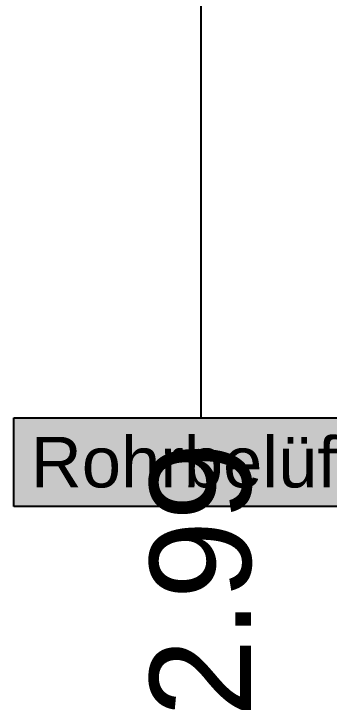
# Model space of a CAD drawing. Extents: x 0 to 756, y -25 to 420.
# Drawn here: x 220.88 to 233.35, y 316.32 to 343.85 of the extents above; entities that cross this region are included whole.
import ezdxf

# ---------------------------------------------------------------- set-up
doc = ezdxf.new("R2010")
doc.units = 0
doc.layers.get('0').update_dxf_attribs({"lineweight": 25})
doc.layers.add('L_Text', color=7, linetype='Continuous', lineweight=25)
doc.layers.add('Standard', color=7, linetype='Continuous', lineweight=25)
doc.styles.get("Standard").update_dxf_attribs({"font": 'arial.ttf'})

# ---------------------------------------------------------------- blocks, each defined once
blk = doc.blocks.new('Referenz-A01I5YBJIE')
at = {"layer": 'Standard', "color": 0, "lineweight": -2}
blk.add_line((228.285, 327.876), (228.285, 350.734), dxfattribs=at)
at = {"layer": 'Standard', "color": 0, "lineweight": -2, "insert": (226.253, 316.043), "char_height": 4, "attachment_point": 1, "rotation": 90}
blk.add_mtext('{\\fArial;2.99}', dxfattribs=at)
blk = doc.blocks.new('Bauteilbeschriftung-A01I5YLDIE', base_point=(220.877, 322.424))
at = {"color": 0, "lineweight": -2}
for p, q in [((220.877, 327.877), (237.739, 327.877)), ((220.877, 324.377), (220.877, 327.877)), ((237.739, 327.877), (237.739, 324.377)), ((237.739, 324.377), (220.877, 324.377))]:
    blk.add_line(p, q, dxfattribs=at)
at = {"color": 0, "linetype": 'ByBlock', "lineweight": -2, "ltscale": 0.25}
blk.add_line((237.739, 327.877), (251.396, 322.424), dxfattribs=at)
at = {"color": 7, "linetype": 'ByBlock', "lineweight": -2, "ltscale": 0.25, "true_color": 0xffffff}
for points in [[(220.877, 324.377), (237.739, 324.377), (220.877, 327.877)], [(237.739, 324.377), (220.877, 327.877), (237.739, 327.877)]]:
    blk.add_solid(points, dxfattribs=at)
at = {"color": 0, "linetype": 'ByBlock', "lineweight": -2, "ltscale": 0.25}
for points in [[(250.827, 322.794), (249.39, 322.794), (249.687, 323.537)], [(251.396, 322.424), (250.827, 322.794), (249.39, 322.794)]]:
    blk.add_solid(points, dxfattribs=at)
at = {"color": 0, "linetype": 'ByBlock', "lineweight": -2, "ltscale": 0.25, "insert": (221.544, 327.127), "char_height": 2, "attachment_point": 1}
blk.add_mtext('{\\fArial;Rohrbelüfter}', dxfattribs=at)

msp = doc.modelspace()

# ---------------------------------------------------------------- block references
at = {"color": 8, "lineweight": 25, "ltscale": 0.25, "true_color": 0x808080}
msp.add_blockref('Referenz-A01I5YBJIE', (0, 0), dxfattribs=at)
at = {"layer": 'L_Text', "color": 7, "ltscale": 0.25}
msp.add_blockref('Bauteilbeschriftung-A01I5YLDIE', (220.877, 322.424), dxfattribs=at)

doc.saveas('drawing.dxf')
